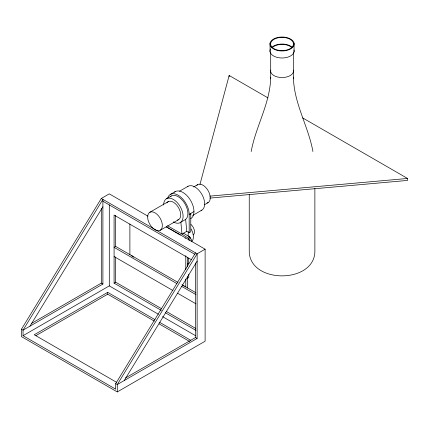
<?xml version="1.0" encoding="UTF-8"?>
<svg xmlns="http://www.w3.org/2000/svg" width="429" height="429" viewBox="0 0 429 429"><rect width="100%" height="100%" fill="white"/><g stroke="black" fill="none" stroke-linecap="round" stroke-linejoin="round"><path stroke-width="0.64" d="M188.326 231.612L188.138 235.811L189.13 236.535A5.421 3.132 60 0 1 191.838 241.227M188.283 240.079L188.369 238.154L189.967 237.232L183.585 233.183M189.822 240.438L189.967 237.232M270.699 77.091C270.324 103.26 255.754 126.206 251.19 151.528M199.957 184.432L229.166 75.477L267.969 97.882M166.441 226.85L205.116 249.185L205.116 341.216L117.278 391.929L21.45 336.604L21.45 329.231L101.303 198.466L109.293 193.86L147.967 216.189M30.003 326.137L102.901 206.767M21.45 329.231L23.048 330.153L102.901 284.046L102.901 199.388L23.048 330.153L23.048 335.682L115.68 389.167L115.68 383.633L195.533 252.869M124.233 380.539L197.131 261.17M170.404 194.401L175.198 191.634M166.511 198.729L171.3 195.967M179.515 191.221L188.074 186.283M149.828 212.275L168.302 201.609M193.699 186.942L197.742 184.609M177.965 282.379L115.68 246.418L114.082 247.34L176.946 283.633M160.167 230.298A10.387 6.001 60 0 0 156.934 214.221A10.387 6.001 60 0 0 147.892 219.337A10.387 6.001 60 0 0 160.167 230.298L178.641 219.632M204.617 204.638L208.081 202.638M190.712 214.629A15.578 8.993 60 0 0 190.771 213.417L190.771 231.799L189.178 232.722L189.173 214.339L193.962 211.572M170.656 196.407A13.776 7.953 60 0 1 184.373 202.847A13.776 7.953 60 0 1 185.655 219.428L180.866 222.19L181.987 234.105L188.369 238.154M192.653 215.455L201.78 210.183M189.178 232.722L186.781 231.338L181.987 234.105L167.616 225.804M31.301 323.541L101.303 283.124L102.901 284.046M23.048 335.682L109.293 285.891L158.499 314.301M191.366 259.684L114.082 215.063L114.082 283.124L115.68 282.202L161.24 308.51M154.987 319.648L107.695 292.347L34.229 334.759L116.699 382.378M35.961 335.607L107.695 294.192L154.408 321.16M205.116 249.185L197.131 253.791L117.278 384.556L117.278 391.929M187.2 264.103L188.701 263.234L188.701 258.172M187.387 278.33L188.787 277.52L188.787 274.324M125.531 377.944L195.533 337.526L197.131 338.449L197.131 253.791L101.303 198.466M197.131 338.449L117.278 384.556L115.68 383.633M209.819 196.133L407.55 178.464L407.55 180.427L209.819 198.096M302.718 117.943L407.55 178.464M166.339 226.909L180.394 235.028M102.901 201.233L194.954 254.381M182.003 284.711L195.844 292.701M181.558 286.299L195.978 294.621M114.082 256.558L172.908 290.524M177.526 293.189L195.978 303.845M166.431 311.502L195.844 328.485M114.082 283.124L161.374 310.43M165.412 312.762L195.978 330.405M162.553 316.645L195.554 335.698M159.599 322.313L190.744 340.294M159.025 323.825L189.591 341.473M312.929 151.528C308.365 126.206 293.795 103.26 293.42 77.091M185.655 219.428L186.781 231.338M314.875 188.465L314.875 251.421C314.425 284.009 249.689 284.009 249.244 251.421L249.244 194.46M294.047 43.082L294.047 51.93M293.42 52.547L293.42 78.818M270.699 52.547L270.699 78.818M270.066 43.082L270.066 51.93M229.166 75.477L229.166 76.786M195.533 262.913L195.533 337.526M187.387 257.379L187.387 266.736M187.387 276.759L187.387 288.116M185.789 255.63L185.789 269.659M185.789 279.016L185.789 287.033M129.89 224.024L129.89 254.762M115.68 215.46L115.68 246.418M115.68 256.966L115.68 282.202M109.293 204.906L109.293 285.891M107.695 292.347L107.695 294.192M101.303 208.51L101.303 283.124M196.825 185.36A10.387 6.001 60 0 1 208.129 190.669A10.387 6.001 60 0 1 206.96 203.04M293.42 70.061A11.46 6.617 0 0 1 282.057 77.542A11.46 6.617 0 0 1 270.699 70.061M294.047 50.107A12.092 6.982 0 0 1 281 57.974A12.092 6.982 0 0 1 270.527 48.917M271.584 47.528A12.092 6.982 0 0 1 292.53 47.528M272.136 47.71A11.46 6.617 0 0 1 291.983 47.71M182.497 285.457A1.695 0.976 60 0 1 184.191 286.32M131.44 255.92A1.695 0.976 60 0 1 132.593 256.231M132.883 256.537A1.695 0.976 60 0 1 133.322 257.293M174.469 192.138A15.578 8.993 60 0 1 190.385 200.064A15.578 8.993 60 0 1 190.696 218.661M167.632 198.085A15.578 8.993 60 0 1 179.826 196.305A15.578 8.993 60 0 1 189.173 214.339M185.049 238.015A2.821 1.63 60 0 1 185.569 238.309M163.621 205.003A13.776 7.953 60 0 1 173.413 199.458A13.776 7.953 60 0 1 183.108 216.361A13.776 7.953 60 0 1 173.316 221.906M166.902 202.917A10.387 6.001 60 0 1 178.325 207.287A10.387 6.001 60 0 1 177.418 220.098M191.103 228.973A11.406 6.585 60 0 1 191.527 241.72M187.425 186.722A13.776 7.953 60 0 1 201.85 194.316A13.776 7.953 60 0 1 201.067 210.51M190.985 224.447A6.778 3.915 60 0 1 193.13 234.947M274.694 49.533A12.092 6.982 0 0 0 294.047 44.9A12.092 6.982 0 0 0 277.429 37.543A12.092 6.982 0 0 0 274.694 49.533M275.086 49.238A11.46 6.617 0 0 0 293.42 44.857A11.46 6.617 0 0 0 277.676 37.881A11.46 6.617 0 0 0 275.086 49.238"/></g></svg>
